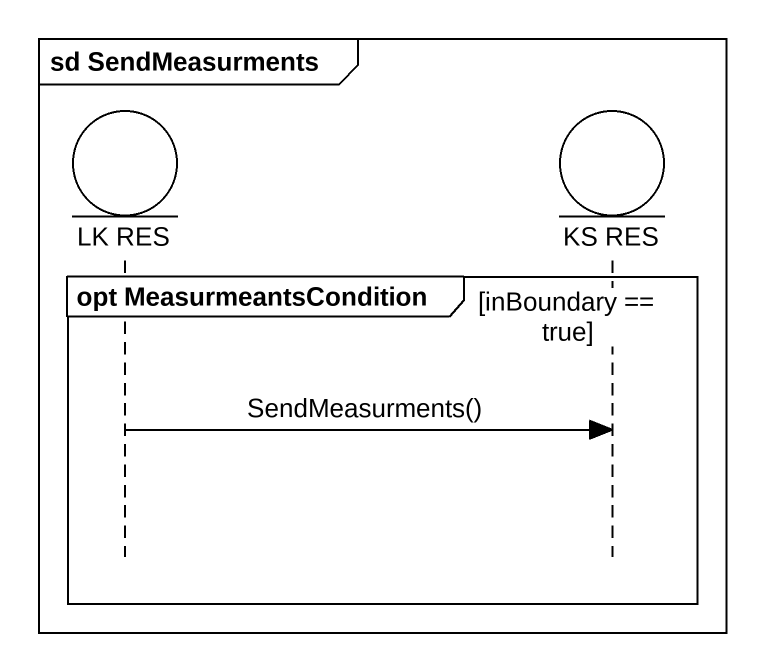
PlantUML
@startuml
mainframe sd SendMeasurments
hide footbox
entity "LK RES" as LK_RES
entity "KS RES" as KS_RES

group opt MeasurmeantsCondition [inBoundary == true]
  LK_RES -> KS_RES : SendMeasurments()
end
@enduml
